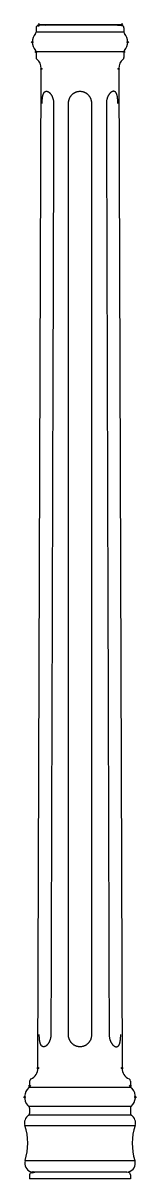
# Model space of a CAD drawing. Extents: x 0 to 180, y 0 to 331.
# Drawn here: x 34.6 to 44.2, y 176.2 to 273.9 of the extents above; entities that cross this region are included whole.
import ezdxf

# ---------------------------------------------------------------- set-up
doc = ezdxf.new("R2010")
doc.units = 0
doc.layers.add('LIVELLO_1', color=160, linetype='Continuous')

# ---------------------------------------------------------------- blocks, each defined once
blk = doc.blocks.new('AI9-BLK1')
at = {"layer": 'LIVELLO_1', "color": 7}
for p, q in [((-54.449, 108.079), (-54.449, 107.709)), ((-47.036, 107.709), (-54.449, 107.709)), ((-53.911, 108.297), (-54.257, 108.268)), ((-54.141, 108.341), (-47.277, 108.341)), ((-54.141, 108.341), (-53.624, 108.297)), ((-47.574, 108.297), (-53.911, 108.297)), ((-47.796, 108.297), (-53.624, 108.297)), ((-47.277, 108.341), (-47.796, 108.297)), ((-47.574, 108.297), (-47.227, 108.268)), ((-47.036, 108.079), (-47.036, 107.709)), ((-47.036, 106.038), (-54.449, 106.038)), ((-54.449, 106.038), (-54.449, 105.574)), ((-47.036, 106.038), (-47.036, 105.574)), ((-54.288, 20.141), (-54.007, 104.642)), ((-47.479, 104.642), (-47.198, 20.141)), ((-54.987, 19.05), (-54.987, 18.638)), ((-46.497, 19.05), (-46.497, 18.638)), ((-46.434, 18.491), (-55.049, 18.491)), ((-46.434, 16.894), (-55.049, 16.894)), ((-54.987, 16.752), (-54.987, 16.319)), ((-46.497, 16.752), (-46.497, 16.319)), ((-46.411, 16.161), (-55.075, 16.161)), ((-55.383, 15.287), (-46.101, 15.287)), ((-55.364, 12.326), (-46.123, 12.326)), ((-54.987, 11.126), (-54.987, 10.778)), ((-46.497, 10.778), (-54.987, 10.778)), ((-54.797, 11.319), (-54.543, 11.342)), ((-46.795, 11.342), (-54.69, 11.342)), ((-46.942, 11.342), (-54.543, 11.342)), ((-46.691, 11.319), (-46.942, 11.342)), ((-46.497, 11.126), (-46.497, 10.778))]:
    blk.add_line(p, q, dxfattribs=at)
for centre, radius in [((-47.209, 108.297), 0.0584), ((-54.77, 106.87), 0.0576), ((-54.008, 104.607), 0.0584)]:
    blk.add_circle(centre, radius, dxfattribs=at)
for centre, major_axis, ratio in [((-54.259, 108.268), (0.0022, -0.0612), 0.95992), ((-46.717, 106.87), (0.0592, 0), 0.981553), ((-54.449, 106.038), (-0.0007, -0.0594), 0.988339), ((-47.038, 106.038), (0.0018, -0.0594), 0.969116), ((-47.48, 104.607), (0.0595, 0), 0.975708), ((-54.287, 20.141), (-0.0007, -0.0596), 0.985483), ((-47.198, 20.141), (0.0001, -0.0596), 0.972542), ((-54.988, 18.638), (0.0012, -0.0612), 0.954744), ((-46.499, 18.638), (0.0022, -0.0612), 0.95992), ((-55.411, 17.694), (0.0584, 0), 0.967713), ((-46.076, 17.694), (0.0595, 0), 0.949747), ((-54.798, 11.319), (0.0576, 0), 0.95386), ((-54.691, 11.342), (0.0587, 0), 0.961989)]:
    blk.add_ellipse(centre, major_axis=major_axis, ratio=ratio, dxfattribs=at)
for points in [[(-54.255, 108.471), (-54.255, 108.403), (-54.207, 108.349), (-54.141, 108.341)], [(-47.277, 108.341), (-47.213, 108.349), (-47.161, 108.403), (-47.161, 108.471)], [(-54.497, 107.583), (-54.857, 107.178), (-54.857, 106.569), (-54.497, 106.163)], [(-54.497, 107.583), (-54.465, 107.616), (-54.449, 107.664), (-54.449, 107.709)], [(-54.257, 108.268), (-54.362, 108.268), (-54.449, 108.18), (-54.449, 108.079)], [(-47.036, 108.079), (-47.036, 108.18), (-47.124, 108.268), (-47.227, 108.268)], [(-47.036, 107.709), (-47.036, 107.664), (-47.021, 107.616), (-46.991, 107.583)], [(-46.991, 106.163), (-46.628, 106.569), (-46.628, 107.178), (-46.991, 107.583)], [(-54.449, 106.038), (-54.449, 106.083), (-54.465, 106.129), (-54.497, 106.163)], [(-54.449, 105.574), (-54.449, 105.516), (-54.424, 105.462), (-54.379, 105.427)], [(-47.106, 105.427), (-47.064, 105.462), (-47.036, 105.516), (-47.036, 105.574)], [(-46.991, 106.163), (-47.021, 106.129), (-47.036, 106.083), (-47.036, 106.038)], [(-54.007, 104.642), (-54.007, 104.946), (-54.145, 105.232), (-54.379, 105.427)], [(-47.106, 105.427), (-47.341, 105.232), (-47.479, 104.946), (-47.479, 104.642)], [(-54.877, 19.225), (-54.519, 19.389), (-54.29, 19.747), (-54.288, 20.141)], [(-47.198, 20.141), (-47.197, 19.747), (-46.966, 19.389), (-46.609, 19.225)], [(-55.049, 18.491), (-55.012, 18.528), (-54.987, 18.583), (-54.987, 18.638)], [(-54.877, 19.225), (-54.945, 19.193), (-54.987, 19.126), (-54.987, 19.05)], [(-46.497, 19.05), (-46.497, 19.126), (-46.542, 19.193), (-46.609, 19.225)], [(-46.497, 18.638), (-46.497, 18.583), (-46.476, 18.528), (-46.434, 18.491)], [(-54.987, 16.752), (-54.987, 16.804), (-55.012, 16.858), (-55.049, 16.894)], [(-46.434, 16.894), (-46.476, 16.858), (-46.497, 16.804), (-46.497, 16.752)], [(-55.075, 16.161), (-55.362, 15.972), (-55.489, 15.613), (-55.383, 15.287)], [(-55.075, 16.161), (-55.02, 16.193), (-54.987, 16.254), (-54.987, 16.319)], [(-46.497, 16.319), (-46.497, 16.254), (-46.466, 16.193), (-46.411, 16.161)], [(-46.101, 15.287), (-45.996, 15.613), (-46.123, 15.972), (-46.411, 16.161)], [(-55.364, 12.326), (-55.067, 13.29), (-55.075, 14.325), (-55.383, 15.287)], [(-46.101, 15.287), (-46.414, 14.325), (-46.42, 13.29), (-46.123, 12.326)], [(-54.797, 11.319), (-54.903, 11.319), (-54.987, 11.235), (-54.987, 11.126)], [(-46.497, 11.126), (-46.497, 11.235), (-46.584, 11.319), (-46.691, 11.319)]]:
    blk.add_open_spline(points, degree=3, dxfattribs=at)
for points, knots in [([(-53.936, 101.674), (-53.936, 101.713), (-53.936, 101.752), (-53.935, 101.789), (-53.935, 101.827), (-53.933, 101.859), (-53.93, 101.893), (-53.929, 101.922), (-53.927, 101.948), (-53.924, 101.974), (-53.924, 102.001), (-53.923, 102.027), (-53.921, 102.051), (-53.92, 102.07), (-53.916, 102.088), (-53.913, 102.107), (-53.913, 102.123), (-53.91, 102.143), (-53.907, 102.16), (-53.907, 102.177), (-53.902, 102.194), (-53.9, 102.212), (-53.896, 102.229), (-53.894, 102.247), (-53.893, 102.265), (-53.888, 102.282), (-53.883, 102.297), (-53.88, 102.317), (-53.877, 102.329), (-53.874, 102.349), (-53.869, 102.364), (-53.866, 102.378), (-53.861, 102.394), (-53.859, 102.407), (-53.852, 102.421), (-53.847, 102.436), (-53.844, 102.45), (-53.839, 102.462), (-53.835, 102.475), (-53.83, 102.487), (-53.824, 102.499), (-53.82, 102.511), (-53.814, 102.523), (-53.807, 102.536), (-53.803, 102.546), (-53.799, 102.554), (-53.793, 102.564), (-53.787, 102.574), (-53.778, 102.587), (-53.775, 102.594), (-53.769, 102.6), (-53.763, 102.609), (-53.758, 102.618), (-53.75, 102.624), (-53.744, 102.632), (-53.738, 102.636), (-53.733, 102.642), (-53.726, 102.649), (-53.721, 102.655), (-53.713, 102.662), (-53.707, 102.667), (-53.697, 102.673), (-53.694, 102.677), (-53.684, 102.679), (-53.678, 102.685), (-53.671, 102.688), (-53.665, 102.69), (-53.657, 102.694), (-53.65, 102.696), (-53.642, 102.7), (-53.635, 102.7), (-53.626, 102.702), (-53.619, 102.702), (-53.613, 102.708), (-53.607, 102.708), (-53.596, 102.708), (-53.589, 102.708), (-53.581, 102.708), (-53.572, 102.708), (-53.565, 102.708), (-53.556, 102.708), (-53.548, 102.708), (-53.541, 102.708), (-53.533, 102.707), (-53.523, 102.702), (-53.516, 102.702), (-53.507, 102.7), (-53.499, 102.696), (-53.491, 102.694), (-53.483, 102.694), (-53.474, 102.69), (-53.463, 102.685), (-53.456, 102.682), (-53.447, 102.679), (-53.439, 102.677), (-53.43, 102.67), (-53.423, 102.665), (-53.411, 102.662), (-53.403, 102.655), (-53.394, 102.649), (-53.385, 102.642), (-53.378, 102.636), (-53.369, 102.632), (-53.356, 102.624), (-53.349, 102.618), (-53.339, 102.609), (-53.33, 102.6), (-53.322, 102.594), (-53.313, 102.587), (-53.302, 102.574), (-53.292, 102.564), (-53.283, 102.557), (-53.274, 102.546), (-53.262, 102.536), (-53.253, 102.523), (-53.246, 102.514), (-53.235, 102.5), (-53.226, 102.487), (-53.214, 102.477), (-53.205, 102.462), (-53.197, 102.45), (-53.186, 102.438), (-53.175, 102.424), (-53.168, 102.409), (-53.158, 102.395), (-53.149, 102.378), (-53.139, 102.364), (-53.131, 102.349), (-53.122, 102.336), (-53.113, 102.317), (-53.107, 102.3), (-53.097, 102.282), (-53.091, 102.265), (-53.083, 102.249), (-53.074, 102.23), (-53.067, 102.215), (-53.058, 102.198), (-53.052, 102.177), (-53.049, 102.16), (-53.039, 102.143), (-53.034, 102.123), (-53.028, 102.107), (-53.023, 102.088), (-53.019, 102.073), (-53.013, 102.051), (-53.008, 102.027), (-53.001, 102.001), (-52.995, 101.977), (-52.989, 101.951), (-52.983, 101.922), (-52.98, 101.897), (-52.975, 101.861), (-52.97, 101.827), (-52.967, 101.789), (-52.965, 101.752), (-52.965, 101.713), (-52.965, 101.674)], [0, 0, 0, 0, 1, 1, 1, 2, 2, 2, 3, 3, 3, 4, 4, 4, 5, 5, 5, 6, 6, 6, 7, 7, 7, 8, 8, 8, 9, 9, 9, 10, 10, 10, 11, 11, 11, 12, 12, 12, 13, 13, 13, 14, 14, 14, 15, 15, 15, 16, 16, 16, 17, 17, 17, 18, 18, 18, 19, 19, 19, 20, 20, 20, 21, 21, 21, 22, 22, 22, 23, 23, 23, 24, 24, 24, 25, 25, 25, 26, 26, 26, 27, 27, 27, 28, 28, 28, 29, 29, 29, 30, 30, 30, 31, 31, 31, 32, 32, 32, 33, 33, 33, 34, 34, 34, 35, 35, 35, 36, 36, 36, 37, 37, 37, 38, 38, 38, 39, 39, 39, 40, 40, 40, 41, 41, 41, 42, 42, 42, 43, 43, 43, 44, 44, 44, 45, 45, 45, 46, 46, 46, 47, 47, 47, 48, 48, 48, 49, 49, 49, 50, 50, 50, 51, 51, 51, 52, 52, 52, 52]), ([(-51.717, 101.674), (-51.715, 101.71), (-51.715, 101.748), (-51.712, 101.781), (-51.706, 101.817), (-51.704, 101.847), (-51.697, 101.882), (-51.69, 101.908), (-51.687, 101.934), (-51.678, 101.958), (-51.673, 101.983), (-51.663, 102.007), (-51.657, 102.032), (-51.652, 102.047), (-51.646, 102.065), (-51.639, 102.082), (-51.632, 102.1), (-51.624, 102.114), (-51.616, 102.132), (-51.61, 102.149), (-51.6, 102.168), (-51.591, 102.181), (-51.582, 102.2), (-51.575, 102.216), (-51.565, 102.232), (-51.554, 102.25), (-51.546, 102.265), (-51.535, 102.281), (-51.524, 102.297), (-51.512, 102.311), (-51.501, 102.328), (-51.49, 102.343), (-51.479, 102.355), (-51.466, 102.369), (-51.454, 102.384), (-51.442, 102.401), (-51.429, 102.413), (-51.416, 102.427), (-51.402, 102.439), (-51.39, 102.45), (-51.376, 102.462), (-51.363, 102.477), (-51.348, 102.487), (-51.335, 102.499), (-51.321, 102.51), (-51.308, 102.52), (-51.293, 102.532), (-51.279, 102.542), (-51.265, 102.551), (-51.251, 102.558), (-51.238, 102.568), (-51.223, 102.577), (-51.208, 102.587), (-51.193, 102.595), (-51.177, 102.606), (-51.166, 102.61), (-51.151, 102.618), (-51.136, 102.623), (-51.121, 102.627), (-51.105, 102.636), (-51.093, 102.639), (-51.08, 102.647), (-51.066, 102.653), (-51.053, 102.659), (-51.039, 102.662), (-51.026, 102.667), (-51.011, 102.67), (-50.994, 102.677), (-50.977, 102.681), (-50.956, 102.685), (-50.936, 102.69), (-50.919, 102.694), (-50.897, 102.696), (-50.872, 102.7), (-50.85, 102.702), (-50.826, 102.707), (-50.799, 102.708), (-50.771, 102.708), (-50.744, 102.708), (-50.716, 102.708), (-50.688, 102.708), (-50.663, 102.707), (-50.637, 102.702), (-50.611, 102.7), (-50.588, 102.696), (-50.566, 102.694), (-50.549, 102.69), (-50.53, 102.685), (-50.513, 102.681), (-50.491, 102.677), (-50.474, 102.67), (-50.461, 102.667), (-50.447, 102.662), (-50.435, 102.659), (-50.42, 102.653), (-50.408, 102.647), (-50.392, 102.642), (-50.378, 102.636), (-50.364, 102.632), (-50.35, 102.623), (-50.338, 102.618), (-50.322, 102.61), (-50.308, 102.606), (-50.294, 102.595), (-50.278, 102.587), (-50.265, 102.577), (-50.25, 102.571), (-50.236, 102.558), (-50.22, 102.551), (-50.207, 102.542), (-50.192, 102.532), (-50.18, 102.52), (-50.165, 102.51), (-50.152, 102.499), (-50.14, 102.487), (-50.124, 102.477), (-50.111, 102.464), (-50.097, 102.45), (-50.083, 102.439), (-50.069, 102.427), (-50.056, 102.413), (-50.046, 102.401), (-50.033, 102.387), (-50.02, 102.372), (-50.008, 102.358), (-49.997, 102.343), (-49.986, 102.329), (-49.975, 102.311), (-49.964, 102.297), (-49.953, 102.282), (-49.942, 102.265), (-49.931, 102.25), (-49.924, 102.232), (-49.913, 102.216), (-49.903, 102.2), (-49.895, 102.181), (-49.886, 102.168), (-49.876, 102.149), (-49.87, 102.132), (-49.861, 102.114), (-49.855, 102.1), (-49.847, 102.082), (-49.842, 102.065), (-49.834, 102.049), (-49.828, 102.032), (-49.823, 102.007), (-49.814, 101.983), (-49.807, 101.958), (-49.8, 101.934), (-49.795, 101.908), (-49.791, 101.885), (-49.783, 101.85), (-49.779, 101.817), (-49.775, 101.784), (-49.773, 101.748), (-49.77, 101.71), (-49.77, 101.674)], [0, 0, 0, 0, 1, 1, 1, 2, 2, 2, 3, 3, 3, 4, 4, 4, 5, 5, 5, 6, 6, 6, 7, 7, 7, 8, 8, 8, 9, 9, 9, 10, 10, 10, 11, 11, 11, 12, 12, 12, 13, 13, 13, 14, 14, 14, 15, 15, 15, 16, 16, 16, 17, 17, 17, 18, 18, 18, 19, 19, 19, 20, 20, 20, 21, 21, 21, 22, 22, 22, 23, 23, 23, 24, 24, 24, 25, 25, 25, 26, 26, 26, 27, 27, 27, 28, 28, 28, 29, 29, 29, 30, 30, 30, 31, 31, 31, 32, 32, 32, 33, 33, 33, 34, 34, 34, 35, 35, 35, 36, 36, 36, 37, 37, 37, 38, 38, 38, 39, 39, 39, 40, 40, 40, 41, 41, 41, 42, 42, 42, 43, 43, 43, 44, 44, 44, 45, 45, 45, 46, 46, 46, 47, 47, 47, 48, 48, 48, 49, 49, 49, 50, 50, 50, 51, 51, 51, 52, 52, 52, 52]), ([(-47.55, 101.674), (-47.55, 101.713), (-47.55, 101.752), (-47.55, 101.789), (-47.55, 101.827), (-47.555, 101.859), (-47.556, 101.893), (-47.556, 101.922), (-47.558, 101.948), (-47.559, 101.974), (-47.562, 102.001), (-47.564, 102.027), (-47.566, 102.051), (-47.568, 102.07), (-47.569, 102.088), (-47.574, 102.107), (-47.574, 102.123), (-47.577, 102.143), (-47.578, 102.16), (-47.58, 102.177), (-47.585, 102.194), (-47.586, 102.213), (-47.591, 102.229), (-47.592, 102.247), (-47.594, 102.265), (-47.599, 102.282), (-47.602, 102.297), (-47.605, 102.317), (-47.61, 102.332), (-47.611, 102.349), (-47.617, 102.364), (-47.621, 102.378), (-47.625, 102.394), (-47.628, 102.407), (-47.633, 102.421), (-47.638, 102.436), (-47.64, 102.45), (-47.647, 102.462), (-47.652, 102.475), (-47.655, 102.487), (-47.663, 102.499), (-47.666, 102.514), (-47.672, 102.523), (-47.677, 102.536), (-47.681, 102.546), (-47.689, 102.554), (-47.694, 102.564), (-47.701, 102.574), (-47.707, 102.587), (-47.711, 102.594), (-47.718, 102.6), (-47.722, 102.609), (-47.73, 102.618), (-47.737, 102.624), (-47.743, 102.632), (-47.747, 102.636), (-47.755, 102.642), (-47.759, 102.649), (-47.768, 102.655), (-47.772, 102.662), (-47.782, 102.667), (-47.788, 102.673), (-47.796, 102.677), (-47.802, 102.679), (-47.807, 102.685), (-47.814, 102.688), (-47.819, 102.69), (-47.829, 102.694), (-47.837, 102.696), (-47.844, 102.7), (-47.852, 102.7), (-47.86, 102.702), (-47.866, 102.702), (-47.874, 102.708), (-47.882, 102.708), (-47.891, 102.708), (-47.898, 102.708), (-47.907, 102.708), (-47.914, 102.708), (-47.921, 102.708), (-47.929, 102.708), (-47.937, 102.708), (-47.946, 102.708), (-47.952, 102.707), (-47.963, 102.702), (-47.969, 102.702), (-47.978, 102.7), (-47.988, 102.696), (-47.996, 102.694), (-48.005, 102.694), (-48.013, 102.69), (-48.023, 102.685), (-48.03, 102.682), (-48.037, 102.679), (-48.046, 102.677), (-48.056, 102.67), (-48.062, 102.665), (-48.072, 102.662), (-48.083, 102.655), (-48.09, 102.649), (-48.101, 102.642), (-48.11, 102.636), (-48.117, 102.632), (-48.127, 102.623), (-48.137, 102.618), (-48.147, 102.609), (-48.157, 102.6), (-48.166, 102.594), (-48.174, 102.587), (-48.185, 102.574), (-48.194, 102.564), (-48.204, 102.554), (-48.214, 102.546), (-48.223, 102.536), (-48.233, 102.523), (-48.241, 102.514), (-48.251, 102.5), (-48.263, 102.487), (-48.269, 102.475), (-48.28, 102.462), (-48.29, 102.45), (-48.301, 102.436), (-48.31, 102.421), (-48.32, 102.409), (-48.33, 102.395), (-48.337, 102.378), (-48.346, 102.364), (-48.356, 102.349), (-48.365, 102.332), (-48.372, 102.317), (-48.384, 102.297), (-48.388, 102.282), (-48.396, 102.265), (-48.404, 102.247), (-48.414, 102.23), (-48.42, 102.213), (-48.427, 102.194), (-48.432, 102.177), (-48.44, 102.16), (-48.446, 102.143), (-48.451, 102.123), (-48.457, 102.107), (-48.463, 102.088), (-48.468, 102.07), (-48.474, 102.051), (-48.481, 102.027), (-48.485, 102.001), (-48.491, 101.974), (-48.496, 101.948), (-48.502, 101.922), (-48.505, 101.893), (-48.511, 101.859), (-48.515, 101.827), (-48.52, 101.789), (-48.521, 101.752), (-48.521, 101.713), (-48.521, 101.674)], [0, 0, 0, 0, 1, 1, 1, 2, 2, 2, 3, 3, 3, 4, 4, 4, 5, 5, 5, 6, 6, 6, 7, 7, 7, 8, 8, 8, 9, 9, 9, 10, 10, 10, 11, 11, 11, 12, 12, 12, 13, 13, 13, 14, 14, 14, 15, 15, 15, 16, 16, 16, 17, 17, 17, 18, 18, 18, 19, 19, 19, 20, 20, 20, 21, 21, 21, 22, 22, 22, 23, 23, 23, 24, 24, 24, 25, 25, 25, 26, 26, 26, 27, 27, 27, 28, 28, 28, 29, 29, 29, 30, 30, 30, 31, 31, 31, 32, 32, 32, 33, 33, 33, 34, 34, 34, 35, 35, 35, 36, 36, 36, 37, 37, 37, 38, 38, 38, 39, 39, 39, 40, 40, 40, 41, 41, 41, 42, 42, 42, 43, 43, 43, 44, 44, 44, 45, 45, 45, 46, 46, 46, 47, 47, 47, 48, 48, 48, 49, 49, 49, 50, 50, 50, 51, 51, 51, 52, 52, 52, 52]), ([(-52.965, 101.674), (-53.003, 88.56), (-53.042, 75.443), (-53.081, 62.326), (-53.12, 49.209), (-53.158, 36.093), (-53.198, 22.976)], [0, 0, 0, 0, 1, 1, 1, 2, 2, 2, 2]), ([(-51.718, 22.976), (-51.718, 36.093), (-51.718, 49.209), (-51.718, 62.326), (-51.717, 75.443), (-51.717, 88.56), (-51.717, 101.674)], [0, 0, 0, 0, 1, 1, 1, 2, 2, 2, 2]), ([(-49.77, 101.674), (-49.769, 88.56), (-49.769, 75.443), (-49.769, 62.326), (-49.769, 49.209), (-49.769, 36.093), (-49.765, 22.976)], [0, 0, 0, 0, 1, 1, 1, 2, 2, 2, 2]), ([(-48.521, 101.674), (-48.482, 88.56), (-48.445, 75.443), (-48.404, 62.326), (-48.365, 49.209), (-48.329, 36.093), (-48.288, 22.976)], [0, 0, 0, 0, 1, 1, 1, 2, 2, 2, 2]), ([(-53.198, 22.976), (-53.198, 22.94), (-53.201, 22.9), (-53.202, 22.863), (-53.205, 22.827), (-53.211, 22.795), (-53.214, 22.757), (-53.219, 22.731), (-53.222, 22.703), (-53.229, 22.677), (-53.235, 22.651), (-53.241, 22.624), (-53.247, 22.599), (-53.253, 22.58), (-53.259, 22.563), (-53.264, 22.544), (-53.271, 22.526), (-53.275, 22.509), (-53.283, 22.489), (-53.289, 22.473), (-53.294, 22.456), (-53.302, 22.44), (-53.31, 22.422), (-53.317, 22.405), (-53.325, 22.386), (-53.335, 22.369), (-53.339, 22.354), (-53.349, 22.337), (-53.355, 22.321), (-53.366, 22.305), (-53.374, 22.289), (-53.383, 22.274), (-53.391, 22.259), (-53.402, 22.245), (-53.41, 22.233), (-53.417, 22.219), (-53.429, 22.204), (-53.438, 22.193), (-53.445, 22.181), (-53.456, 22.17), (-53.463, 22.157), (-53.474, 22.144), (-53.483, 22.134), (-53.492, 22.123), (-53.502, 22.114), (-53.511, 22.103), (-53.519, 22.094), (-53.529, 22.085), (-53.541, 22.077), (-53.548, 22.065), (-53.556, 22.059), (-53.568, 22.051), (-53.577, 22.044), (-53.586, 22.034), (-53.594, 22.028), (-53.603, 22.022), (-53.613, 22.018), (-53.622, 22.007), (-53.632, 22.004), (-53.639, 21.998), (-53.649, 21.992), (-53.657, 21.986), (-53.666, 21.982), (-53.677, 21.976), (-53.684, 21.973), (-53.694, 21.969), (-53.702, 21.964), (-53.708, 21.963), (-53.717, 21.958), (-53.727, 21.958), (-53.733, 21.955), (-53.744, 21.95), (-53.752, 21.95), (-53.76, 21.946), (-53.769, 21.946), (-53.777, 21.946), (-53.787, 21.943), (-53.793, 21.943), (-53.802, 21.943), (-53.802, 21.943), (-53.824, 21.943), (-53.824, 21.943), (-53.833, 21.946), (-53.841, 21.946), (-53.849, 21.946), (-53.859, 21.95), (-53.865, 21.95), (-53.871, 21.955), (-53.878, 21.955), (-53.888, 21.958), (-53.894, 21.963), (-53.902, 21.964), (-53.91, 21.969), (-53.916, 21.972), (-53.924, 21.976), (-53.93, 21.98), (-53.936, 21.986), (-53.942, 21.99), (-53.951, 21.993), (-53.957, 21.999), (-53.966, 22.007), (-53.969, 22.013), (-53.978, 22.019), (-53.984, 22.025), (-53.991, 22.034), (-53.996, 22.044), (-54.002, 22.051), (-54.008, 22.059), (-54.013, 22.065), (-54.021, 22.077), (-54.027, 22.085), (-54.032, 22.094), (-54.038, 22.106), (-54.043, 22.115), (-54.048, 22.126), (-54.054, 22.138), (-54.059, 22.149), (-54.063, 22.163), (-54.069, 22.173), (-54.074, 22.186), (-54.077, 22.198), (-54.085, 22.214), (-54.09, 22.228), (-54.093, 22.242), (-54.099, 22.256), (-54.102, 22.271), (-54.104, 22.286), (-54.108, 22.3), (-54.115, 22.318), (-54.118, 22.334), (-54.121, 22.35), (-54.127, 22.366), (-54.129, 22.381), (-54.13, 22.399), (-54.135, 22.419), (-54.138, 22.436), (-54.139, 22.454), (-54.145, 22.473), (-54.146, 22.486), (-54.146, 22.503), (-54.149, 22.523), (-54.152, 22.541), (-54.154, 22.558), (-54.157, 22.576), (-54.158, 22.593), (-54.158, 22.621), (-54.162, 22.647), (-54.165, 22.676), (-54.166, 22.7), (-54.168, 22.729), (-54.171, 22.755), (-54.171, 22.789), (-54.172, 22.827), (-54.172, 22.863), (-54.174, 22.899), (-54.174, 22.94), (-54.174, 22.976)], [0, 0, 0, 0, 1, 1, 1, 2, 2, 2, 3, 3, 3, 4, 4, 4, 5, 5, 5, 6, 6, 6, 7, 7, 7, 8, 8, 8, 9, 9, 9, 10, 10, 10, 11, 11, 11, 12, 12, 12, 13, 13, 13, 14, 14, 14, 15, 15, 15, 16, 16, 16, 17, 17, 17, 18, 18, 18, 19, 19, 19, 20, 20, 20, 21, 21, 21, 22, 22, 22, 23, 23, 23, 24, 24, 24, 25, 25, 25, 26, 26, 26, 27, 27, 27, 28, 28, 28, 29, 29, 29, 30, 30, 30, 31, 31, 31, 32, 32, 32, 33, 33, 33, 34, 34, 34, 35, 35, 35, 36, 36, 36, 37, 37, 37, 38, 38, 38, 39, 39, 39, 40, 40, 40, 41, 41, 41, 42, 42, 42, 43, 43, 43, 44, 44, 44, 45, 45, 45, 46, 46, 46, 47, 47, 47, 48, 48, 48, 49, 49, 49, 50, 50, 50, 51, 51, 51, 52, 52, 52, 52]), ([(-49.765, 22.976), (-49.769, 22.94), (-49.769, 22.9), (-49.773, 22.863), (-49.775, 22.827), (-49.781, 22.79), (-49.791, 22.757), (-49.795, 22.729), (-49.8, 22.703), (-49.809, 22.677), (-49.817, 22.648), (-49.825, 22.624), (-49.834, 22.599), (-49.84, 22.58), (-49.847, 22.563), (-49.855, 22.544), (-49.862, 22.526), (-49.87, 22.509), (-49.88, 22.489), (-49.889, 22.473), (-49.898, 22.456), (-49.906, 22.44), (-49.917, 22.421), (-49.928, 22.405), (-49.942, 22.386), (-49.952, 22.367), (-49.961, 22.352), (-49.975, 22.337), (-49.988, 22.318), (-50, 22.305), (-50.013, 22.288), (-50.025, 22.274), (-50.039, 22.256), (-50.052, 22.242), (-50.067, 22.228), (-50.082, 22.214), (-50.095, 22.201), (-50.108, 22.187), (-50.124, 22.173), (-50.14, 22.163), (-50.152, 22.15), (-50.17, 22.138), (-50.185, 22.126), (-50.198, 22.115), (-50.214, 22.106), (-50.23, 22.095), (-50.246, 22.089), (-50.259, 22.077), (-50.275, 22.065), (-50.291, 22.059), (-50.307, 22.051), (-50.32, 22.045), (-50.338, 22.036), (-50.35, 22.031), (-50.365, 22.022), (-50.38, 22.018), (-50.394, 22.008), (-50.41, 22.004), (-50.422, 21.999), (-50.439, 21.993), (-50.452, 21.99), (-50.472, 21.982), (-50.491, 21.976), (-50.513, 21.972), (-50.533, 21.969), (-50.555, 21.963), (-50.574, 21.958), (-50.602, 21.955), (-50.627, 21.95), (-50.655, 21.946), (-50.683, 21.946), (-50.714, 21.943), (-50.744, 21.943), (-50.772, 21.943), (-50.801, 21.946), (-50.832, 21.946), (-50.86, 21.95), (-50.885, 21.955), (-50.911, 21.958), (-50.933, 21.963), (-50.952, 21.969), (-50.975, 21.972), (-50.994, 21.976), (-51.014, 21.982), (-51.033, 21.99), (-51.047, 21.993), (-51.062, 21.999), (-51.075, 22.004), (-51.091, 22.008), (-51.105, 22.018), (-51.12, 22.022), (-51.133, 22.031), (-51.151, 22.036), (-51.166, 22.045), (-51.182, 22.051), (-51.196, 22.059), (-51.21, 22.068), (-51.226, 22.077), (-51.241, 22.089), (-51.257, 22.095), (-51.274, 22.106), (-51.287, 22.115), (-51.304, 22.126), (-51.318, 22.138), (-51.332, 22.154), (-51.348, 22.163), (-51.363, 22.173), (-51.376, 22.187), (-51.391, 22.201), (-51.405, 22.214), (-51.42, 22.228), (-51.435, 22.244), (-51.448, 22.257), (-51.462, 22.274), (-51.475, 22.289), (-51.488, 22.305), (-51.501, 22.321), (-51.512, 22.337), (-51.524, 22.354), (-51.536, 22.369), (-51.548, 22.386), (-51.556, 22.405), (-51.568, 22.422), (-51.579, 22.44), (-51.588, 22.457), (-51.598, 22.476), (-51.609, 22.494), (-51.616, 22.511), (-51.624, 22.527), (-51.632, 22.546), (-51.639, 22.563), (-51.646, 22.58), (-51.652, 22.601), (-51.662, 22.624), (-51.67, 22.651), (-51.678, 22.679), (-51.687, 22.703), (-51.69, 22.731), (-51.699, 22.757), (-51.704, 22.79), (-51.712, 22.827), (-51.715, 22.863), (-51.717, 22.9), (-51.718, 22.94), (-51.718, 22.976)], [0, 0, 0, 0, 1, 1, 1, 2, 2, 2, 3, 3, 3, 4, 4, 4, 5, 5, 5, 6, 6, 6, 7, 7, 7, 8, 8, 8, 9, 9, 9, 10, 10, 10, 11, 11, 11, 12, 12, 12, 13, 13, 13, 14, 14, 14, 15, 15, 15, 16, 16, 16, 17, 17, 17, 18, 18, 18, 19, 19, 19, 20, 20, 20, 21, 21, 21, 22, 22, 22, 23, 23, 23, 24, 24, 24, 25, 25, 25, 26, 26, 26, 27, 27, 27, 28, 28, 28, 29, 29, 29, 30, 30, 30, 31, 31, 31, 32, 32, 32, 33, 33, 33, 34, 34, 34, 35, 35, 35, 36, 36, 36, 37, 37, 37, 38, 38, 38, 39, 39, 39, 40, 40, 40, 41, 41, 41, 42, 42, 42, 43, 43, 43, 44, 44, 44, 45, 45, 45, 46, 46, 46, 47, 47, 47, 48, 48, 48, 48]), ([(-48.288, 22.976), (-48.288, 22.94), (-48.287, 22.9), (-48.284, 22.863), (-48.28, 22.827), (-48.277, 22.795), (-48.269, 22.757), (-48.266, 22.731), (-48.263, 22.703), (-48.256, 22.679), (-48.251, 22.651), (-48.246, 22.624), (-48.238, 22.599), (-48.233, 22.58), (-48.229, 22.563), (-48.221, 22.544), (-48.214, 22.526), (-48.21, 22.509), (-48.204, 22.489), (-48.198, 22.474), (-48.192, 22.456), (-48.185, 22.44), (-48.177, 22.422), (-48.169, 22.405), (-48.162, 22.386), (-48.153, 22.369), (-48.144, 22.354), (-48.14, 22.337), (-48.13, 22.321), (-48.12, 22.306), (-48.113, 22.292), (-48.104, 22.277), (-48.096, 22.262), (-48.087, 22.25), (-48.077, 22.234), (-48.069, 22.219), (-48.06, 22.204), (-48.05, 22.196), (-48.041, 22.184), (-48.032, 22.17), (-48.024, 22.16), (-48.014, 22.149), (-48.005, 22.135), (-47.996, 22.125), (-47.988, 22.115), (-47.977, 22.106), (-47.968, 22.094), (-47.96, 22.085), (-47.947, 22.077), (-47.938, 22.065), (-47.929, 22.059), (-47.921, 22.051), (-47.91, 22.045), (-47.902, 22.036), (-47.891, 22.028), (-47.882, 22.022), (-47.874, 22.018), (-47.865, 22.007), (-47.855, 22.004), (-47.846, 21.998), (-47.838, 21.992), (-47.829, 21.986), (-47.819, 21.982), (-47.811, 21.976), (-47.802, 21.973), (-47.796, 21.969), (-47.783, 21.964), (-47.776, 21.963), (-47.768, 21.958), (-47.758, 21.958), (-47.752, 21.955), (-47.743, 21.95), (-47.735, 21.95), (-47.727, 21.946), (-47.718, 21.946), (-47.708, 21.946), (-47.701, 21.943), (-47.692, 21.943), (-47.683, 21.943), (-47.683, 21.943), (-47.663, 21.943), (-47.663, 21.943), (-47.652, 21.946), (-47.646, 21.946), (-47.638, 21.946), (-47.628, 21.95), (-47.622, 21.95), (-47.614, 21.955), (-47.608, 21.955), (-47.601, 21.958), (-47.592, 21.963), (-47.585, 21.964), (-47.577, 21.969), (-47.569, 21.972), (-47.564, 21.976), (-47.556, 21.98), (-47.55, 21.986), (-47.543, 21.99), (-47.537, 21.993), (-47.528, 21.999), (-47.522, 22.007), (-47.514, 22.013), (-47.511, 22.019), (-47.502, 22.025), (-47.495, 22.034), (-47.489, 22.044), (-47.485, 22.051), (-47.477, 22.059), (-47.472, 22.065), (-47.468, 22.077), (-47.459, 22.085), (-47.455, 22.094), (-47.449, 22.106), (-47.443, 22.115), (-47.438, 22.126), (-47.431, 22.138), (-47.428, 22.149), (-47.422, 22.163), (-47.416, 22.173), (-47.411, 22.186), (-47.407, 22.198), (-47.401, 22.214), (-47.397, 22.228), (-47.394, 22.242), (-47.388, 22.256), (-47.383, 22.271), (-47.38, 22.286), (-47.377, 22.3), (-47.371, 22.318), (-47.367, 22.334), (-47.364, 22.35), (-47.361, 22.366), (-47.359, 22.381), (-47.355, 22.399), (-47.352, 22.419), (-47.349, 22.436), (-47.347, 22.454), (-47.341, 22.473), (-47.341, 22.489), (-47.34, 22.509), (-47.334, 22.523), (-47.334, 22.541), (-47.333, 22.558), (-47.331, 22.576), (-47.328, 22.593), (-47.325, 22.621), (-47.324, 22.647), (-47.322, 22.676), (-47.322, 22.702), (-47.32, 22.729), (-47.318, 22.755), (-47.316, 22.789), (-47.314, 22.827), (-47.314, 22.863), (-47.311, 22.9), (-47.311, 22.94), (-47.311, 22.976)], [0, 0, 0, 0, 1, 1, 1, 2, 2, 2, 3, 3, 3, 4, 4, 4, 5, 5, 5, 6, 6, 6, 7, 7, 7, 8, 8, 8, 9, 9, 9, 10, 10, 10, 11, 11, 11, 12, 12, 12, 13, 13, 13, 14, 14, 14, 15, 15, 15, 16, 16, 16, 17, 17, 17, 18, 18, 18, 19, 19, 19, 20, 20, 20, 21, 21, 21, 22, 22, 22, 23, 23, 23, 24, 24, 24, 25, 25, 25, 26, 26, 26, 27, 27, 27, 28, 28, 28, 29, 29, 29, 30, 30, 30, 31, 31, 31, 32, 32, 32, 33, 33, 33, 34, 34, 34, 35, 35, 35, 36, 36, 36, 37, 37, 37, 38, 38, 38, 39, 39, 39, 40, 40, 40, 41, 41, 41, 42, 42, 42, 43, 43, 43, 44, 44, 44, 45, 45, 45, 46, 46, 46, 47, 47, 47, 48, 48, 48, 49, 49, 49, 50, 50, 50, 51, 51, 51, 52, 52, 52, 52]), ([(-55.049, 18.491), (-55.495, 18.1), (-55.533, 17.424), (-55.14, 16.983), (-55.112, 16.952), (-55.082, 16.92), (-55.049, 16.894)], [0, 0, 0, 0, 1, 1, 1, 2, 2, 2, 2]), ([(-46.434, 16.894), (-45.992, 17.286), (-45.954, 17.964), (-46.345, 18.406), (-46.375, 18.436), (-46.405, 18.465), (-46.434, 18.491)], [0, 0, 0, 0, 1, 1, 1, 2, 2, 2, 2]), ([(-55.364, 12.326), (-55.489, 11.925), (-55.262, 11.497), (-54.862, 11.374), (-54.806, 11.357), (-54.748, 11.345), (-54.69, 11.342)], [0, 0, 0, 0, 1, 1, 1, 2, 2, 2, 2]), ([(-46.795, 11.342), (-46.378, 11.371), (-46.06, 11.736), (-46.09, 12.155), (-46.095, 12.212), (-46.106, 12.268), (-46.123, 12.326)], [0, 0, 0, 0, 1, 1, 1, 2, 2, 2, 2])]:
    blk.add_open_spline(points, degree=3, knots=knots, dxfattribs=at)

msp = doc.modelspace()

# ---------------------------------------------------------------- block references
at = {"layer": 'LIVELLO_1', "color": 7}
msp.add_blockref('AI9-BLK1', (90.148847, 165.384048), dxfattribs=at)

doc.saveas('drawing.dxf')
